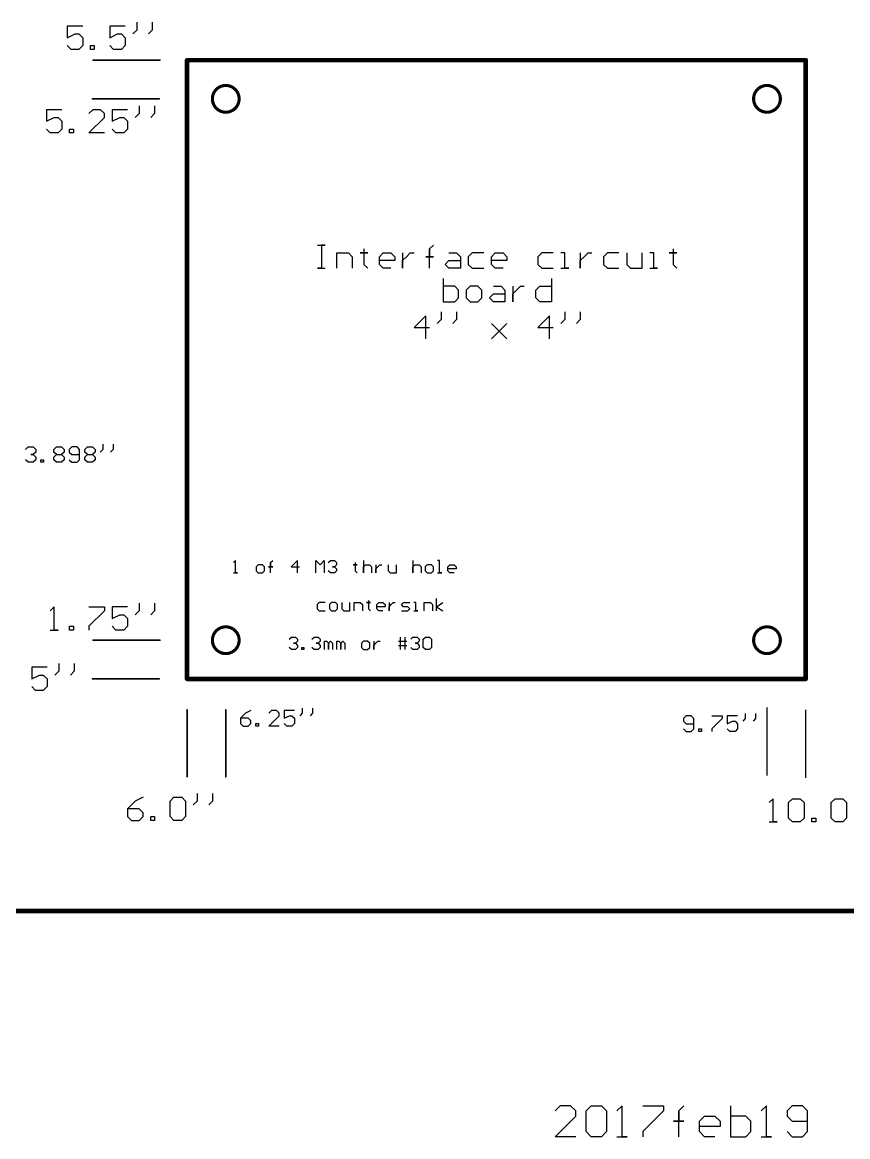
# Model space of a CAD drawing. Extents: x 0.1 to 22.4, y 0.2 to 24.3.
# Drawn here: x 6.93 to 12.27, y 0.54 to 7.74 of the extents above; entities that cross this region are included whole.
import ezdxf

# ---------------------------------------------------------------- set-up
doc = ezdxf.new("R2010")
doc.units = 0
doc.header["$MEASUREMENT"] = 0
for name, color, linetype in [('BOTTOMLAYER', 5, 'CONTINUOUS'), ('MECHANICAL1', 6, 'CONTINUOUS'), ('TOPOVERLAY', 2, 'CONTINUOUS')]:
    doc.layers.add(name, color=color, linetype=linetype)

msp = doc.modelspace()

# ---------------------------------------------------------------- linework, layer by layer
at = {"layer": 'BOTTOMLAYER'}
for p, q in [((8.3133, 4.265), (8.3, 4.2516)), ((8.3133, 4.185), (8.3133, 4.265)), ((8.5399, 4.2516), (8.5533, 4.265)), ((8.5399, 4.185), (8.5399, 4.2516)), ((8.5399, 4.2516), (8.5399, 4.225)), ((8.5399, 4.225), (8.5399, 4.2516)), ((8.7132, 4.265), (8.6732, 4.225)), ((8.7132, 4.185), (8.7132, 4.265)), ((8.8332, 4.185), (8.8332, 4.265)), ((8.8332, 4.265), (8.8598, 4.2383)), ((8.8598, 4.2383), (8.8865, 4.265)), ((8.8865, 4.265), (8.8865, 4.185)), ((8.9131, 4.2516), (8.9265, 4.265)), ((8.9265, 4.265), (8.9531, 4.265)), ((8.9531, 4.265), (8.9665, 4.2516)), ((8.9665, 4.2516), (8.9665, 4.2383)), ((9.0864, 4.2516), (9.0864, 4.2383)), ((9.1397, 4.265), (9.1397, 4.185)), ((9.4596, 4.265), (9.4596, 4.185)), ((9.6329, 4.265), (9.6196, 4.265)), ((9.6329, 4.185), (9.6329, 4.265)), ((8.3, 4.185), (8.3267, 4.185)), ((8.3267, 4.185), (8.3133, 4.185)), ((8.4599, 4.2383), (8.4466, 4.225)), ((8.4466, 4.225), (8.4466, 4.1983)), ((8.4466, 4.1983), (8.4599, 4.185)), ((8.4866, 4.2383), (8.4599, 4.2383)), ((8.4599, 4.185), (8.4866, 4.185)), ((8.4999, 4.225), (8.4866, 4.2383)), ((8.4866, 4.185), (8.4999, 4.1983)), ((8.4999, 4.1983), (8.4999, 4.225)), ((8.5399, 4.225), (8.5266, 4.225)), ((8.5266, 4.225), (8.5533, 4.225)), ((8.5533, 4.225), (8.5399, 4.225)), ((8.6732, 4.225), (8.7265, 4.225)), ((8.9265, 4.185), (8.9131, 4.1983)), ((8.9531, 4.185), (8.9265, 4.185)), ((8.9531, 4.225), (8.9398, 4.225)), ((8.9398, 4.225), (8.9531, 4.225)), ((8.9665, 4.2383), (8.9531, 4.225)), ((8.9531, 4.225), (8.9665, 4.2117)), ((8.9665, 4.1983), (8.9531, 4.185)), ((8.9665, 4.2117), (8.9665, 4.1983)), ((9.0864, 4.2383), (9.0731, 4.2383)), ((9.0731, 4.2383), (9.0997, 4.2383)), ((9.0997, 4.2383), (9.0864, 4.2383)), ((9.0864, 4.2383), (9.0864, 4.1983)), ((9.0864, 4.1983), (9.0997, 4.185)), ((9.1397, 4.225), (9.1531, 4.2383)), ((9.1397, 4.185), (9.1397, 4.225)), ((9.1531, 4.2383), (9.1797, 4.2383)), ((9.1797, 4.2383), (9.193, 4.225)), ((9.193, 4.225), (9.193, 4.185)), ((9.2197, 4.2383), (9.2197, 4.185)), ((9.2197, 4.2117), (9.233, 4.225)), ((9.2197, 4.185), (9.2197, 4.2117)), ((9.233, 4.225), (9.2464, 4.2383)), ((9.2464, 4.2383), (9.2597, 4.2383)), ((9.2997, 4.2383), (9.2997, 4.1983)), ((9.2997, 4.1983), (9.313, 4.185)), ((9.313, 4.185), (9.353, 4.185)), ((9.353, 4.185), (9.353, 4.2383)), ((9.4596, 4.225), (9.473, 4.2383)), ((9.4596, 4.185), (9.4596, 4.225)), ((9.473, 4.2383), (9.4996, 4.2383)), ((9.4996, 4.2383), (9.5129, 4.225)), ((9.5129, 4.225), (9.5129, 4.185)), ((9.5529, 4.2383), (9.5396, 4.225)), ((9.5396, 4.225), (9.5396, 4.1983)), ((9.5396, 4.1983), (9.5529, 4.185)), ((9.5796, 4.2383), (9.5529, 4.2383)), ((9.5529, 4.185), (9.5796, 4.185)), ((9.5929, 4.225), (9.5796, 4.2383)), ((9.5796, 4.185), (9.5929, 4.1983)), ((9.5929, 4.1983), (9.5929, 4.225)), ((9.6196, 4.185), (9.6462, 4.185)), ((9.6462, 4.185), (9.6329, 4.185)), ((9.6862, 4.225), (9.6995, 4.2383)), ((9.6862, 4.1983), (9.6862, 4.225)), ((9.7395, 4.2117), (9.6862, 4.2117)), ((9.6995, 4.185), (9.6862, 4.1983)), ((9.6995, 4.2383), (9.7262, 4.2383)), ((9.7262, 4.185), (9.6995, 4.185)), ((9.7262, 4.2383), (9.7395, 4.225)), ((9.7395, 4.225), (9.7395, 4.2117)), ((8.8533, 3.9933), (8.84, 3.98)), ((8.84, 3.98), (8.84, 3.9533)), ((8.8933, 3.9933), (8.8533, 3.9933)), ((8.9333, 3.9933), (8.92, 3.98)), ((8.92, 3.98), (8.92, 3.9533)), ((8.96, 3.9933), (8.9333, 3.9933)), ((8.9733, 3.98), (8.96, 3.9933)), ((8.9733, 3.9533), (8.9733, 3.98)), ((8.9999, 3.9933), (8.9999, 3.9533)), ((9.0533, 3.94), (9.0533, 3.9933)), ((9.0799, 3.94), (9.0799, 3.9933)), ((9.0799, 3.9933), (9.1199, 3.9933)), ((9.1199, 3.9933), (9.1332, 3.98)), ((9.1332, 3.98), (9.1332, 3.94)), ((9.1732, 3.9933), (9.1599, 3.9933)), ((9.1599, 3.9933), (9.1866, 3.9933)), ((9.1732, 4.0066), (9.1732, 3.9933)), ((9.1866, 3.9933), (9.1732, 3.9933)), ((9.1732, 3.9933), (9.1732, 3.9533)), ((9.2265, 3.98), (9.2399, 3.9933)), ((9.2265, 3.9533), (9.2265, 3.98)), ((9.2799, 3.9667), (9.2265, 3.9667)), ((9.2399, 3.9933), (9.2665, 3.9933)), ((9.2665, 3.9933), (9.2799, 3.98)), ((9.2799, 3.98), (9.2799, 3.9667)), ((9.3065, 3.9933), (9.3065, 3.94)), ((9.3065, 3.9667), (9.3198, 3.98)), ((9.3065, 3.94), (9.3065, 3.9667)), ((9.3198, 3.98), (9.3332, 3.9933)), ((9.3332, 3.9933), (9.3465, 3.9933)), ((9.3865, 3.98), (9.3998, 3.9933)), ((9.3998, 3.9667), (9.3865, 3.98)), ((9.3998, 3.9933), (9.4398, 3.9933)), ((9.4265, 3.9667), (9.3998, 3.9667)), ((9.4398, 3.9533), (9.4265, 3.9667)), ((9.4798, 3.9933), (9.4665, 3.9933)), ((9.4798, 3.94), (9.4798, 3.9933)), ((9.5331, 3.94), (9.5331, 3.9933)), ((9.5331, 3.9933), (9.5731, 3.9933)), ((9.5731, 3.9933), (9.5864, 3.98)), ((9.5864, 3.98), (9.5864, 3.94)), ((9.6131, 3.94), (9.6131, 4.02)), ((9.6131, 3.9667), (9.6531, 3.9933)), ((9.6131, 3.9667), (9.6531, 3.94)), ((8.84, 3.9533), (8.8533, 3.94)), ((8.8533, 3.94), (8.8933, 3.94)), ((8.92, 3.9533), (8.9333, 3.94)), ((8.9333, 3.94), (8.96, 3.94)), ((8.96, 3.94), (8.9733, 3.9533)), ((8.9999, 3.9533), (9.0133, 3.94)), ((9.0133, 3.94), (9.0533, 3.94)), ((9.1732, 3.9533), (9.1866, 3.94)), ((9.2399, 3.94), (9.2265, 3.9533)), ((9.2665, 3.94), (9.2399, 3.94)), ((9.3865, 3.94), (9.4265, 3.94)), ((9.4265, 3.94), (9.4398, 3.9533)), ((9.4665, 3.94), (9.4931, 3.94)), ((9.4931, 3.94), (9.4798, 3.94)), ((8.661, 3.7566), (8.6743, 3.77)), ((8.6743, 3.77), (8.701, 3.77)), ((8.701, 3.77), (8.7143, 3.7566)), ((8.7143, 3.7566), (8.7143, 3.7433)), ((8.8076, 3.7566), (8.8209, 3.77)), ((8.8209, 3.77), (8.8476, 3.77)), ((8.8476, 3.77), (8.8609, 3.7566)), ((8.8609, 3.7566), (8.8609, 3.7433)), ((9.3808, 3.69), (9.3808, 3.77)), ((9.4074, 3.77), (9.4074, 3.69)), ((9.4474, 3.7566), (9.4607, 3.77)), ((9.4607, 3.77), (9.4874, 3.77)), ((9.4874, 3.77), (9.5007, 3.7566)), ((9.5007, 3.7566), (9.5007, 3.7433)), ((9.5274, 3.7566), (9.5407, 3.77)), ((9.5274, 3.7033), (9.5274, 3.7566)), ((9.5407, 3.77), (9.5674, 3.77)), ((9.5674, 3.77), (9.5807, 3.7566)), ((9.5807, 3.7566), (9.5807, 3.7033)), ((8.6743, 3.69), (8.661, 3.7033)), ((8.701, 3.69), (8.6743, 3.69)), ((8.701, 3.73), (8.6877, 3.73)), ((8.6877, 3.73), (8.701, 3.73)), ((8.7143, 3.7433), (8.701, 3.73)), ((8.701, 3.73), (8.7143, 3.7167)), ((8.7143, 3.7033), (8.701, 3.69)), ((8.7143, 3.7167), (8.7143, 3.7033)), ((8.741, 3.69), (8.741, 3.7033)), ((8.741, 3.7033), (8.7543, 3.7033)), ((8.7543, 3.69), (8.741, 3.69)), ((8.7543, 3.7033), (8.7543, 3.69)), ((8.8209, 3.69), (8.8076, 3.7033)), ((8.8476, 3.69), (8.8209, 3.69)), ((8.8476, 3.73), (8.8343, 3.73)), ((8.8343, 3.73), (8.8476, 3.73)), ((8.8609, 3.7433), (8.8476, 3.73)), ((8.8476, 3.73), (8.8609, 3.7167)), ((8.8609, 3.7033), (8.8476, 3.69)), ((8.8609, 3.7167), (8.8609, 3.7033)), ((8.8876, 3.69), (8.8876, 3.7433)), ((8.8876, 3.7433), (8.9009, 3.7433)), ((8.9009, 3.7433), (8.9143, 3.73)), ((8.9143, 3.73), (8.9276, 3.7433)), ((8.9143, 3.73), (8.9143, 3.69)), ((8.9143, 3.69), (8.9143, 3.73)), ((8.9276, 3.7433), (8.9409, 3.73)), ((8.9409, 3.73), (8.9409, 3.69)), ((8.9676, 3.69), (8.9676, 3.7433)), ((8.9676, 3.7433), (8.9809, 3.7433)), ((8.9809, 3.7433), (8.9942, 3.73)), ((8.9942, 3.73), (9.0076, 3.7433)), ((8.9942, 3.73), (8.9942, 3.69)), ((8.9942, 3.69), (8.9942, 3.73)), ((9.0076, 3.7433), (9.0209, 3.73)), ((9.0209, 3.73), (9.0209, 3.69)), ((9.1408, 3.7433), (9.1275, 3.73)), ((9.1275, 3.73), (9.1275, 3.7033)), ((9.1275, 3.7033), (9.1408, 3.69)), ((9.1675, 3.7433), (9.1408, 3.7433)), ((9.1408, 3.69), (9.1675, 3.69)), ((9.1808, 3.73), (9.1675, 3.7433)), ((9.1675, 3.69), (9.1808, 3.7033)), ((9.1808, 3.7033), (9.1808, 3.73)), ((9.2075, 3.7433), (9.2075, 3.69)), ((9.2075, 3.7167), (9.2208, 3.73)), ((9.2075, 3.69), (9.2075, 3.7167)), ((9.2208, 3.73), (9.2341, 3.7433)), ((9.2341, 3.7433), (9.2475, 3.7433)), ((9.3674, 3.7433), (9.4074, 3.7433)), ((9.3674, 3.7167), (9.4208, 3.7167)), ((9.4074, 3.7433), (9.4208, 3.7433)), ((9.4607, 3.69), (9.4474, 3.7033)), ((9.4874, 3.69), (9.4607, 3.69)), ((9.4874, 3.73), (9.4741, 3.73)), ((9.4741, 3.73), (9.4874, 3.73)), ((9.5007, 3.7433), (9.4874, 3.73)), ((9.4874, 3.73), (9.5007, 3.7167)), ((9.5007, 3.7033), (9.4874, 3.69)), ((9.5007, 3.7167), (9.5007, 3.7033)), ((9.5407, 3.69), (9.5274, 3.7033)), ((9.5674, 3.69), (9.5407, 3.69)), ((9.5807, 3.7033), (9.5674, 3.69))]:
    msp.add_line(p, q, dxfattribs=at)
for points, const_width in [([(8.3365, 7.25, 1), (8.1635, 7.25, 1)], 0.02), ([(11.8365, 7.25, 1), (11.6635, 7.25, 1)], 0.02), ([(8.1585, 7.25, 1), (8.1685, 7.25, 1)], 0.01), ([(8.3315, 7.25, 1), (8.3415, 7.25, 1)], 0.01), ([(11.6585, 7.25, 1), (11.6685, 7.25, 1)], 0.01), ([(11.8315, 7.25, 1), (11.8415, 7.25, 1)], 0.01), ([(8.3365, 3.75, 1), (8.1635, 3.75, 1)], 0.02), ([(11.8365, 3.75, 1), (11.6635, 3.75, 1)], 0.02), ([(8.1585, 3.75, 1), (8.1685, 3.75, 1)], 0.01), ([(8.3315, 3.75, 1), (8.3415, 3.75, 1)], 0.01), ([(11.6585, 3.75, 1), (11.6685, 3.75, 1)], 0.01), ([(11.8315, 3.75, 1), (11.8415, 3.75, 1)], 0.01)]:
    msp.add_lwpolyline(points, format="xyb", close=True, dxfattribs=dict(at, const_width=const_width))
at = {"layer": 'MECHANICAL1'}
for points, const_width in [([(7.392, 7.5), (7.825, 7.5)], 0.01), ([(8, 7.5), (12, 7.5)], 0.03), ([(8, 3.5), (8, 7.5)], 0.03), ([(12, 3.5), (12, 7.5)], 0.03), ([(7.387, 7.25), (7.82, 7.25)], 0.01), ([(7.392, 3.75), (7.825, 3.75)], 0.01), ([(7.387, 3.5), (7.82, 3.5)], 0.01), ([(8, 3.5), (12, 3.5)], 0.03), ([(11.75, 2.8785), (11.75, 3.3115)], 0.01), ([(8, 2.867), (8, 3.3)], 0.01), ([(8.25, 2.867), (8.25, 3.3)], 0.01), ([(12, 2.8635), (12, 3.2965)], 0.01), ([(2, 2), (18.45, 2)], 0.03)]:
    msp.add_lwpolyline(points, dxfattribs=dict(at, const_width=const_width))
for points, const_width in [([(7.3895, 7.5, 1), (7.3945, 7.5, 1)], 0.005), ([(7.8225, 7.5, 1), (7.8275, 7.5, 1)], 0.005), ([(7.9925, 7.5, 1), (8.0075, 7.5, 1)], 0.015), ([(7.9925, 7.5, 1), (8.0075, 7.5, 1)], 0.015), ([(11.9925, 7.5, 1), (12.0075, 7.5, 1)], 0.015), ([(11.9925, 7.5, 1), (12.0075, 7.5, 1)], 0.015), ([(7.3845, 7.25, 1), (7.3895, 7.25, 1)], 0.005), ([(7.8175, 7.25, 1), (7.8225, 7.25, 1)], 0.005), ([(7.3895, 3.75, 1), (7.3945, 3.75, 1)], 0.005), ([(7.8225, 3.75, 1), (7.8275, 3.75, 1)], 0.005), ([(7.3845, 3.5, 1), (7.3895, 3.5, 1)], 0.005), ([(7.8175, 3.5, 1), (7.8225, 3.5, 1)], 0.005), ([(7.9925, 3.5, 1), (8.0075, 3.5, 1)], 0.015), ([(7.9925, 3.5, 1), (8.0075, 3.5, 1)], 0.015), ([(11.9925, 3.5, 1), (12.0075, 3.5, 1)], 0.015), ([(11.9925, 3.5, 1), (12.0075, 3.5, 1)], 0.015), ([(11.7475, 3.3115, 1), (11.7525, 3.3115, 1)], 0.005), ([(7.9975, 3.3, 1), (8.0025, 3.3, 1)], 0.005), ([(8.2475, 3.3, 1), (8.2525, 3.3, 1)], 0.005), ([(11.9975, 3.2965, 1), (12.0025, 3.2965, 1)], 0.005), ([(11.7475, 2.8785, 1), (11.7525, 2.8785, 1)], 0.005), ([(7.9975, 2.867, 1), (8.0025, 2.867, 1)], 0.005), ([(8.2475, 2.867, 1), (8.2525, 2.867, 1)], 0.005), ([(11.9975, 2.8635, 1), (12.0025, 2.8635, 1)], 0.005)]:
    msp.add_lwpolyline(points, format="xyb", close=True, dxfattribs=dict(at, const_width=const_width))
at = {"layer": 'TOPOVERLAY'}
for p, q in [((7.325, 7.72), (7.225, 7.72)), ((7.225, 7.72), (7.225, 7.645)), ((7.5999, 7.72), (7.4999, 7.72)), ((7.4999, 7.72), (7.4999, 7.645)), ((7.6749, 7.7449), (7.6749, 7.695)), ((7.7748, 7.7449), (7.7748, 7.695)), ((7.225, 7.645), (7.275, 7.67)), ((7.275, 7.67), (7.3, 7.67)), ((7.3, 7.67), (7.325, 7.645)), ((7.325, 7.645), (7.325, 7.595)), ((7.4999, 7.645), (7.5499, 7.67)), ((7.5499, 7.67), (7.5749, 7.67)), ((7.5749, 7.67), (7.5999, 7.645)), ((7.5999, 7.645), (7.5999, 7.595)), ((7.6749, 7.695), (7.6499, 7.67)), ((7.7748, 7.695), (7.7498, 7.67)), ((7.25, 7.57), (7.225, 7.595)), ((7.3, 7.57), (7.25, 7.57)), ((7.325, 7.595), (7.3, 7.57)), ((7.375, 7.57), (7.375, 7.595)), ((7.375, 7.595), (7.3999, 7.595)), ((7.3999, 7.57), (7.375, 7.57)), ((7.3999, 7.595), (7.3999, 7.57)), ((7.5249, 7.57), (7.4999, 7.595)), ((7.5749, 7.57), (7.5249, 7.57)), ((7.5999, 7.595), (7.5749, 7.57)), ((7.19, 7.18), (7.09, 7.18)), ((7.09, 7.18), (7.09, 7.105)), ((7.3899, 7.18), (7.3649, 7.155)), ((7.4399, 7.18), (7.3899, 7.18)), ((7.4649, 7.155), (7.4399, 7.18)), ((7.4649, 7.13), (7.4649, 7.155)), ((7.6148, 7.18), (7.5149, 7.18)), ((7.5149, 7.18), (7.5149, 7.105)), ((7.6898, 7.155), (7.6648, 7.13)), ((7.6898, 7.2049), (7.6898, 7.155)), ((7.7898, 7.155), (7.7648, 7.13)), ((7.7898, 7.2049), (7.7898, 7.155)), ((7.09, 7.105), (7.14, 7.13)), ((7.14, 7.13), (7.165, 7.13)), ((7.165, 7.13), (7.19, 7.105)), ((7.19, 7.105), (7.19, 7.055)), ((7.3649, 7.03), (7.4649, 7.13)), ((7.5149, 7.105), (7.5648, 7.13)), ((7.5648, 7.13), (7.5898, 7.13)), ((7.5898, 7.13), (7.6148, 7.105)), ((7.6148, 7.105), (7.6148, 7.055)), ((7.115, 7.03), (7.09, 7.055)), ((7.165, 7.03), (7.115, 7.03)), ((7.19, 7.055), (7.165, 7.03)), ((7.24, 7.03), (7.24, 7.055)), ((7.24, 7.055), (7.2649, 7.055)), ((7.2649, 7.03), (7.24, 7.03)), ((7.2649, 7.055), (7.2649, 7.03)), ((7.4649, 7.03), (7.3649, 7.03)), ((7.5399, 7.03), (7.5149, 7.055)), ((7.5898, 7.03), (7.5399, 7.03)), ((7.6148, 7.055), (7.5898, 7.03)), ((8.8434, 6.3043), (8.8933, 6.3043)), ((8.8933, 6.3043), (8.8684, 6.3043)), ((8.8684, 6.3043), (8.8684, 6.1544)), ((9.1433, 6.2793), (9.1433, 6.2543)), ((9.5681, 6.2793), (9.5931, 6.3043)), ((9.5681, 6.1544), (9.5681, 6.2793)), ((9.5681, 6.2793), (9.5681, 6.2294)), ((9.5681, 6.2294), (9.5681, 6.2793)), ((11.1426, 6.2793), (11.1426, 6.2543)), ((8.9683, 6.1544), (8.9683, 6.2543)), ((8.9683, 6.2543), (9.0433, 6.2543)), ((9.0433, 6.2543), (9.0683, 6.2294)), ((9.0683, 6.2294), (9.0683, 6.1544)), ((9.1433, 6.2543), (9.1183, 6.2543)), ((9.1183, 6.2543), (9.1683, 6.2543)), ((9.1683, 6.2543), (9.1433, 6.2543)), ((9.1433, 6.2543), (9.1433, 6.1794)), ((9.2432, 6.2294), (9.2682, 6.2543)), ((9.2432, 6.1794), (9.2432, 6.2294)), ((9.3432, 6.2044), (9.2432, 6.2044)), ((9.2682, 6.2543), (9.3182, 6.2543)), ((9.3182, 6.2543), (9.3432, 6.2294)), ((9.3432, 6.2294), (9.3432, 6.2044)), ((9.3932, 6.2543), (9.3932, 6.1544)), ((9.3932, 6.2044), (9.4182, 6.2294)), ((9.3932, 6.1544), (9.3932, 6.2044)), ((9.4182, 6.2294), (9.4432, 6.2543)), ((9.4432, 6.2543), (9.4682, 6.2543)), ((9.5681, 6.2294), (9.5431, 6.2294)), ((9.5431, 6.2294), (9.5931, 6.2294)), ((9.5931, 6.2294), (9.5681, 6.2294)), ((9.6681, 6.1794), (9.6931, 6.2044)), ((9.6931, 6.2543), (9.7431, 6.2543)), ((9.6931, 6.2044), (9.7681, 6.2044)), ((9.7431, 6.2543), (9.7681, 6.2294)), ((9.7681, 6.2294), (9.7681, 6.1544)), ((9.843, 6.2543), (9.818, 6.2294)), ((9.818, 6.2294), (9.818, 6.1794)), ((9.918, 6.2543), (9.843, 6.2543)), ((9.968, 6.2294), (9.993, 6.2543)), ((9.968, 6.1794), (9.968, 6.2294)), ((10.068, 6.2044), (9.968, 6.2044)), ((9.993, 6.2543), (10.043, 6.2543)), ((10.043, 6.2543), (10.068, 6.2294)), ((10.068, 6.2294), (10.068, 6.2044)), ((10.2929, 6.2543), (10.2679, 6.2294)), ((10.2679, 6.2294), (10.2679, 6.1794)), ((10.3679, 6.2543), (10.2929, 6.2543)), ((10.4428, 6.2543), (10.4178, 6.2543)), ((10.4428, 6.1544), (10.4428, 6.2543)), ((10.5428, 6.2543), (10.5428, 6.1544)), ((10.5428, 6.2044), (10.5678, 6.2294)), ((10.5428, 6.1544), (10.5428, 6.2044)), ((10.5678, 6.2294), (10.5928, 6.2543)), ((10.5928, 6.2543), (10.6178, 6.2543)), ((10.7178, 6.2543), (10.6928, 6.2294)), ((10.6928, 6.2294), (10.6928, 6.1794)), ((10.7927, 6.2543), (10.7178, 6.2543)), ((10.8427, 6.2543), (10.8427, 6.1794)), ((10.9427, 6.1544), (10.9427, 6.2543)), ((11.0177, 6.2543), (10.9927, 6.2543)), ((11.0177, 6.1544), (11.0177, 6.2543)), ((11.1426, 6.2543), (11.1176, 6.2543)), ((11.1176, 6.2543), (11.1676, 6.2543)), ((11.1676, 6.2543), (11.1426, 6.2543)), ((11.1426, 6.2543), (11.1426, 6.1794)), ((8.8684, 6.1544), (8.8434, 6.1544)), ((8.8434, 6.1544), (8.8933, 6.1544)), ((9.1433, 6.1794), (9.1683, 6.1544)), ((9.2682, 6.1544), (9.2432, 6.1794)), ((9.3182, 6.1544), (9.2682, 6.1544)), ((9.6931, 6.1544), (9.6681, 6.1794)), ((9.7681, 6.1544), (9.6931, 6.1544)), ((9.818, 6.1794), (9.843, 6.1544)), ((9.843, 6.1544), (9.918, 6.1544)), ((9.993, 6.1544), (9.968, 6.1794)), ((10.043, 6.1544), (9.993, 6.1544)), ((10.2679, 6.1794), (10.2929, 6.1544)), ((10.2929, 6.1544), (10.3679, 6.1544)), ((10.4178, 6.1544), (10.4678, 6.1544)), ((10.4678, 6.1544), (10.4428, 6.1544)), ((10.6928, 6.1794), (10.7178, 6.1544)), ((10.7178, 6.1544), (10.7927, 6.1544)), ((10.8427, 6.1794), (10.8677, 6.1544)), ((10.8677, 6.1544), (10.9427, 6.1544)), ((10.9927, 6.1544), (11.0426, 6.1544)), ((11.0426, 6.1544), (11.0177, 6.1544)), ((11.1426, 6.1794), (11.1676, 6.1544)), ((9.6556, 6.0884), (9.6556, 5.9384)), ((10.3554, 6.0884), (10.3554, 5.9384)), ((9.7306, 6.0384), (9.6556, 6.0384)), ((9.7556, 6.0134), (9.7306, 6.0384)), ((9.7556, 5.9884), (9.7556, 6.0134)), ((9.7556, 5.9634), (9.7556, 5.9884)), ((9.8305, 6.0384), (9.8055, 6.0134)), ((9.8055, 6.0134), (9.8055, 5.9634)), ((9.8805, 6.0384), (9.8305, 6.0384)), ((9.9055, 6.0134), (9.8805, 6.0384)), ((9.9055, 5.9634), (9.9055, 6.0134)), ((9.9555, 5.9634), (9.9805, 5.9884)), ((9.9805, 6.0384), (10.0305, 6.0384)), ((9.9805, 5.9884), (10.0555, 5.9884)), ((10.0305, 6.0384), (10.0555, 6.0134)), ((10.0555, 6.0134), (10.0555, 5.9384)), ((10.1055, 6.0384), (10.1055, 5.9384)), ((10.1055, 5.9884), (10.1304, 6.0134)), ((10.1055, 5.9384), (10.1055, 5.9884)), ((10.1304, 6.0134), (10.1554, 6.0384)), ((10.1554, 6.0384), (10.1804, 6.0384)), ((10.2554, 6.0134), (10.2804, 6.0384)), ((10.2554, 5.9634), (10.2554, 6.0134)), ((10.2804, 6.0384), (10.3554, 6.0384)), ((9.6556, 5.9384), (9.7306, 5.9384)), ((9.7306, 5.9384), (9.7556, 5.9634)), ((9.8055, 5.9634), (9.8305, 5.9384)), ((9.8305, 5.9384), (9.8805, 5.9384)), ((9.8805, 5.9384), (9.9055, 5.9634)), ((9.9805, 5.9384), (9.9555, 5.9634)), ((10.0555, 5.9384), (9.9805, 5.9384)), ((10.2804, 5.9384), (10.2554, 5.9634)), ((10.3554, 5.9384), (10.2804, 5.9384)), ((9.5431, 5.8475), (9.4682, 5.7725)), ((9.5431, 5.6975), (9.5431, 5.8475)), ((9.6431, 5.8724), (9.6431, 5.8225)), ((9.7431, 5.8724), (9.7431, 5.8225)), ((10.3429, 5.8475), (10.2679, 5.7725)), ((10.3429, 5.6975), (10.3429, 5.8475)), ((10.4428, 5.8724), (10.4428, 5.8225)), ((10.5428, 5.8724), (10.5428, 5.8225)), ((9.4682, 5.7725), (9.5681, 5.7725)), ((9.6431, 5.8225), (9.6181, 5.7975)), ((9.7431, 5.8225), (9.7181, 5.7975)), ((9.968, 5.7975), (10.068, 5.6975)), ((10.068, 5.7975), (9.968, 5.6975)), ((10.018, 5.7475), (10.068, 5.7975)), ((10.2679, 5.7725), (10.3679, 5.7725)), ((10.4428, 5.8225), (10.4178, 5.7975)), ((10.5428, 5.8225), (10.5178, 5.7975)), ((10.068, 5.6975), (10.018, 5.7475)), ((6.955, 4.9833), (6.9717, 5)), ((6.9717, 5), (7.005, 5)), ((7.005, 5), (7.0216, 4.9833)), ((7.0216, 4.9833), (7.0216, 4.9666)), ((7.1383, 4.9833), (7.1549, 5)), ((7.1383, 4.9666), (7.1383, 4.9833)), ((7.1549, 5), (7.1883, 5)), ((7.1883, 5), (7.2049, 4.9833)), ((7.2049, 4.9833), (7.2049, 4.9666)), ((7.2549, 5), (7.2382, 4.9833)), ((7.2382, 4.9833), (7.2382, 4.9666)), ((7.2882, 5), (7.2549, 5)), ((7.3049, 4.9833), (7.2882, 5)), ((7.3049, 4.9167), (7.3049, 4.9833)), ((7.3382, 4.9833), (7.3549, 5)), ((7.3382, 4.9666), (7.3382, 4.9833)), ((7.3549, 5), (7.3882, 5)), ((7.3882, 5), (7.4049, 4.9833)), ((7.4049, 4.9833), (7.4049, 4.9666)), ((7.4548, 4.9833), (7.4382, 4.9666)), ((7.4548, 5.0166), (7.4548, 4.9833)), ((7.5215, 4.9833), (7.5048, 4.9666)), ((7.5215, 5.0166), (7.5215, 4.9833)), ((6.9717, 4.9), (6.955, 4.9167)), ((7.005, 4.9), (6.9717, 4.9)), ((7.005, 4.95), (6.9883, 4.95)), ((6.9883, 4.95), (7.005, 4.95)), ((7.0216, 4.9666), (7.005, 4.95)), ((7.005, 4.95), (7.0216, 4.9333)), ((7.0216, 4.9167), (7.005, 4.9)), ((7.0216, 4.9333), (7.0216, 4.9167)), ((7.055, 4.9), (7.055, 4.9167)), ((7.055, 4.9167), (7.0716, 4.9167)), ((7.0716, 4.9), (7.055, 4.9)), ((7.0716, 4.9167), (7.0716, 4.9)), ((7.1549, 4.95), (7.1383, 4.9666)), ((7.1383, 4.9333), (7.1549, 4.95)), ((7.1383, 4.9167), (7.1383, 4.9333)), ((7.1549, 4.9), (7.1383, 4.9167)), ((7.1549, 4.95), (7.1883, 4.95)), ((7.1883, 4.9), (7.1549, 4.9)), ((7.2049, 4.9666), (7.1883, 4.95)), ((7.1883, 4.95), (7.2049, 4.9333)), ((7.2049, 4.9167), (7.1883, 4.9)), ((7.2049, 4.9333), (7.2049, 4.9167)), ((7.2382, 4.9666), (7.2549, 4.95)), ((7.2382, 4.9167), (7.2549, 4.9)), ((7.2549, 4.95), (7.3049, 4.95)), ((7.2549, 4.9), (7.2882, 4.9)), ((7.2882, 4.9), (7.3049, 4.9167)), ((7.3549, 4.95), (7.3382, 4.9666)), ((7.3382, 4.9333), (7.3549, 4.95)), ((7.3382, 4.9167), (7.3382, 4.9333)), ((7.3549, 4.9), (7.3382, 4.9167)), ((7.3549, 4.95), (7.3882, 4.95)), ((7.3882, 4.9), (7.3549, 4.9)), ((7.4049, 4.9666), (7.3882, 4.95)), ((7.3882, 4.95), (7.4049, 4.9333)), ((7.4049, 4.9167), (7.3882, 4.9)), ((7.4049, 4.9333), (7.4049, 4.9167)), ((7.14, 3.965), (7.115, 3.94)), ((7.14, 3.815), (7.14, 3.965)), ((7.3649, 3.965), (7.4649, 3.965)), ((7.4649, 3.965), (7.4649, 3.94)), ((7.6148, 3.965), (7.5149, 3.965)), ((7.5149, 3.965), (7.5149, 3.89)), ((7.6898, 3.9899), (7.6898, 3.94)), ((7.7898, 3.9899), (7.7898, 3.94)), ((7.4649, 3.94), (7.3649, 3.84)), ((7.5149, 3.89), (7.5649, 3.915)), ((7.5649, 3.915), (7.5898, 3.915)), ((7.5898, 3.915), (7.6148, 3.89)), ((7.6898, 3.94), (7.6648, 3.915)), ((7.7898, 3.94), (7.7648, 3.915)), ((7.24, 3.815), (7.24, 3.84)), ((7.24, 3.84), (7.265, 3.84)), ((7.265, 3.84), (7.265, 3.815)), ((7.3649, 3.84), (7.3649, 3.815)), ((7.5399, 3.815), (7.5149, 3.84)), ((7.6148, 3.84), (7.5898, 3.815)), ((7.6148, 3.89), (7.6148, 3.84)), ((7.115, 3.815), (7.165, 3.815)), ((7.165, 3.815), (7.14, 3.815)), ((7.265, 3.815), (7.24, 3.815)), ((7.5898, 3.815), (7.5399, 3.815)), ((7.0949, 3.575), (6.9949, 3.575)), ((6.9949, 3.575), (6.9949, 3.5)), ((7.1699, 3.55), (7.1449, 3.525)), ((7.1699, 3.5999), (7.1699, 3.55)), ((7.2698, 3.55), (7.2448, 3.525)), ((7.2698, 3.5999), (7.2698, 3.55)), ((6.9949, 3.5), (7.0449, 3.525)), ((7.0449, 3.525), (7.0699, 3.525)), ((7.0699, 3.525), (7.0949, 3.5)), ((7.0949, 3.5), (7.0949, 3.45)), ((7.0199, 3.425), (6.9949, 3.45)), ((7.0699, 3.425), (7.0199, 3.425)), ((7.0949, 3.45), (7.0699, 3.425)), ((8.3783, 3.2783), (8.345, 3.245)), ((8.345, 3.245), (8.345, 3.2117)), ((8.395, 3.245), (8.345, 3.245)), ((8.4116, 3.295), (8.3783, 3.2783)), ((8.4116, 3.2283), (8.395, 3.245)), ((8.5449, 3.295), (8.5283, 3.2783)), ((8.5283, 3.195), (8.5949, 3.2616)), ((8.5783, 3.295), (8.5449, 3.295)), ((8.5949, 3.2783), (8.5783, 3.295)), ((8.5949, 3.2616), (8.5949, 3.2783)), ((8.6949, 3.295), (8.6282, 3.295)), ((8.6282, 3.295), (8.6282, 3.245)), ((8.6282, 3.245), (8.6616, 3.2616)), ((8.6616, 3.2616), (8.6782, 3.2616)), ((8.6782, 3.2616), (8.6949, 3.245)), ((8.6949, 3.245), (8.6949, 3.2117)), ((8.7449, 3.2783), (8.7282, 3.2616)), ((8.7449, 3.3116), (8.7449, 3.2783)), ((8.8115, 3.2783), (8.7949, 3.2616)), ((8.8115, 3.3116), (8.8115, 3.2783)), ((11.2267, 3.26), (11.21, 3.2433)), ((11.21, 3.2433), (11.21, 3.2266)), ((11.26, 3.26), (11.2267, 3.26)), ((11.2766, 3.2433), (11.26, 3.26)), ((11.2766, 3.1767), (11.2766, 3.2433)), ((11.3933, 3.26), (11.4599, 3.26)), ((11.4599, 3.2433), (11.3933, 3.1767)), ((11.4599, 3.26), (11.4599, 3.2433)), ((11.5599, 3.26), (11.4932, 3.26)), ((11.4932, 3.26), (11.4932, 3.21)), ((11.6099, 3.2433), (11.5932, 3.2266)), ((11.6099, 3.2766), (11.6099, 3.2433)), ((11.6765, 3.2433), (11.6599, 3.2266)), ((11.6765, 3.2766), (11.6765, 3.2433)), ((8.345, 3.2117), (8.3617, 3.195)), ((8.3617, 3.195), (8.395, 3.195)), ((8.395, 3.195), (8.4116, 3.2117)), ((8.4116, 3.2117), (8.4116, 3.2283)), ((8.445, 3.195), (8.445, 3.2117)), ((8.445, 3.2117), (8.4616, 3.2117)), ((8.4616, 3.195), (8.445, 3.195)), ((8.4616, 3.2117), (8.4616, 3.195)), ((8.5949, 3.195), (8.5283, 3.195)), ((8.6449, 3.195), (8.6282, 3.2117)), ((8.6782, 3.195), (8.6449, 3.195)), ((8.6949, 3.2117), (8.6782, 3.195)), ((11.21, 3.2266), (11.2267, 3.21)), ((11.21, 3.1767), (11.2267, 3.16)), ((11.2267, 3.21), (11.2766, 3.21)), ((11.26, 3.16), (11.2766, 3.1767)), ((11.31, 3.16), (11.31, 3.1767)), ((11.31, 3.1767), (11.3266, 3.1767)), ((11.3266, 3.1767), (11.3266, 3.16)), ((11.3933, 3.1767), (11.3933, 3.16)), ((11.4932, 3.21), (11.5266, 3.2266)), ((11.5099, 3.16), (11.4932, 3.1767)), ((11.5266, 3.2266), (11.5432, 3.2266)), ((11.5432, 3.2266), (11.5599, 3.21)), ((11.5599, 3.1767), (11.5432, 3.16)), ((11.5599, 3.21), (11.5599, 3.1767)), ((11.2267, 3.16), (11.26, 3.16)), ((11.3266, 3.16), (11.31, 3.16)), ((11.5432, 3.16), (11.5099, 3.16)), ((8.0649, 2.7599), (8.0649, 2.71)), ((8.1648, 2.7599), (8.1648, 2.71)), ((7.665, 2.71), (7.615, 2.66)), ((7.715, 2.735), (7.665, 2.71)), ((7.8899, 2.71), (7.9149, 2.735)), ((7.8899, 2.61), (7.8899, 2.71)), ((7.9149, 2.735), (7.9649, 2.735)), ((7.9649, 2.735), (7.9899, 2.71)), ((7.9899, 2.71), (7.9899, 2.61)), ((8.0649, 2.71), (8.0399, 2.685)), ((8.1648, 2.71), (8.1398, 2.685)), ((11.79, 2.725), (11.765, 2.7)), ((11.79, 2.575), (11.79, 2.725)), ((11.89, 2.7), (11.915, 2.725)), ((11.89, 2.6), (11.89, 2.7)), ((11.915, 2.725), (11.9649, 2.725)), ((11.9649, 2.725), (11.9899, 2.7)), ((11.9899, 2.7), (11.9899, 2.6)), ((12.1649, 2.7), (12.1899, 2.725)), ((12.1649, 2.6), (12.1649, 2.7)), ((12.1899, 2.725), (12.2398, 2.725)), ((12.2398, 2.725), (12.2648, 2.7)), ((12.2648, 2.7), (12.2648, 2.6)), ((7.615, 2.66), (7.615, 2.61)), ((7.69, 2.66), (7.615, 2.66)), ((7.615, 2.61), (7.64, 2.585)), ((7.715, 2.635), (7.69, 2.66)), ((7.69, 2.585), (7.715, 2.61)), ((7.715, 2.61), (7.715, 2.635)), ((7.765, 2.585), (7.765, 2.61)), ((7.765, 2.61), (7.7899, 2.61)), ((7.7899, 2.61), (7.7899, 2.585)), ((7.9149, 2.585), (7.8899, 2.61)), ((7.9899, 2.61), (7.9649, 2.585)), ((11.915, 2.575), (11.89, 2.6)), ((11.9899, 2.6), (11.9649, 2.575)), ((12.0399, 2.575), (12.0399, 2.6)), ((12.0399, 2.6), (12.0649, 2.6)), ((12.0649, 2.6), (12.0649, 2.575)), ((12.1899, 2.575), (12.1649, 2.6)), ((12.2648, 2.6), (12.2398, 2.575)), ((7.64, 2.585), (7.69, 2.585)), ((7.7899, 2.585), (7.765, 2.585)), ((7.9649, 2.585), (7.9149, 2.585)), ((11.765, 2.575), (11.815, 2.575)), ((11.815, 2.575), (11.79, 2.575)), ((11.9649, 2.575), (11.915, 2.575)), ((12.0649, 2.575), (12.0399, 2.575)), ((12.2398, 2.575), (12.1899, 2.575)), ((10.4133, 0.7399), (10.38, 0.7066)), ((10.48, 0.7399), (10.4133, 0.7399)), ((10.5133, 0.7066), (10.48, 0.7399)), ((10.5799, 0.7066), (10.6133, 0.7399)), ((10.6133, 0.7399), (10.6799, 0.7399)), ((10.6799, 0.7399), (10.7132, 0.7066)), ((10.8132, 0.7399), (10.7799, 0.7066)), ((10.8132, 0.54), (10.8132, 0.7399)), ((10.9465, 0.7399), (11.0798, 0.7399)), ((11.0798, 0.7399), (11.0798, 0.7066)), ((11.1797, 0.7066), (11.2131, 0.7399)), ((11.513, 0.7399), (11.513, 0.54)), ((11.7462, 0.7399), (11.7129, 0.7066)), ((11.7462, 0.54), (11.7462, 0.7399)), ((11.9128, 0.7399), (11.8795, 0.7066)), ((11.9795, 0.7399), (11.9128, 0.7399)), ((12.0128, 0.7066), (11.9795, 0.7399)), ((10.38, 0.54), (10.5133, 0.6733)), ((10.5133, 0.6733), (10.5133, 0.7066)), ((10.5799, 0.5733), (10.5799, 0.7066)), ((10.7132, 0.7066), (10.7132, 0.5733)), ((11.0798, 0.7066), (10.9465, 0.5733)), ((11.1797, 0.54), (11.1797, 0.7066)), ((11.1797, 0.7066), (11.1797, 0.64)), ((11.1797, 0.64), (11.1797, 0.7066)), ((11.313, 0.64), (11.3464, 0.6733)), ((11.3464, 0.6733), (11.413, 0.6733)), ((11.413, 0.6733), (11.4463, 0.64)), ((11.6129, 0.6733), (11.513, 0.6733)), ((11.6463, 0.64), (11.6129, 0.6733)), ((11.8795, 0.7066), (11.8795, 0.6733)), ((11.8795, 0.6733), (11.9128, 0.64)), ((12.0128, 0.5733), (12.0128, 0.7066)), ((11.1797, 0.64), (11.1464, 0.64)), ((11.1464, 0.64), (11.2131, 0.64)), ((11.2131, 0.64), (11.1797, 0.64)), ((11.313, 0.5733), (11.313, 0.64)), ((11.4463, 0.6066), (11.313, 0.6066)), ((11.4463, 0.64), (11.4463, 0.6066)), ((11.6463, 0.6066), (11.6463, 0.64)), ((11.6463, 0.5733), (11.6463, 0.6066)), ((11.9128, 0.64), (12.0128, 0.64)), ((10.5133, 0.54), (10.38, 0.54)), ((10.6133, 0.54), (10.5799, 0.5733)), ((10.6799, 0.54), (10.6133, 0.54)), ((10.7132, 0.5733), (10.6799, 0.54)), ((10.7799, 0.54), (10.8465, 0.54)), ((10.8465, 0.54), (10.8132, 0.54)), ((10.9465, 0.5733), (10.9465, 0.54)), ((11.3464, 0.54), (11.313, 0.5733)), ((11.413, 0.54), (11.3464, 0.54)), ((11.513, 0.54), (11.6129, 0.54)), ((11.6129, 0.54), (11.6463, 0.5733)), ((11.7129, 0.54), (11.7795, 0.54)), ((11.7795, 0.54), (11.7462, 0.54)), ((11.8795, 0.5733), (11.9128, 0.54)), ((11.9128, 0.54), (11.9795, 0.54)), ((11.9795, 0.54), (12.0128, 0.5733))]:
    msp.add_line(p, q, dxfattribs=at)

doc.saveas('drawing.dxf')
